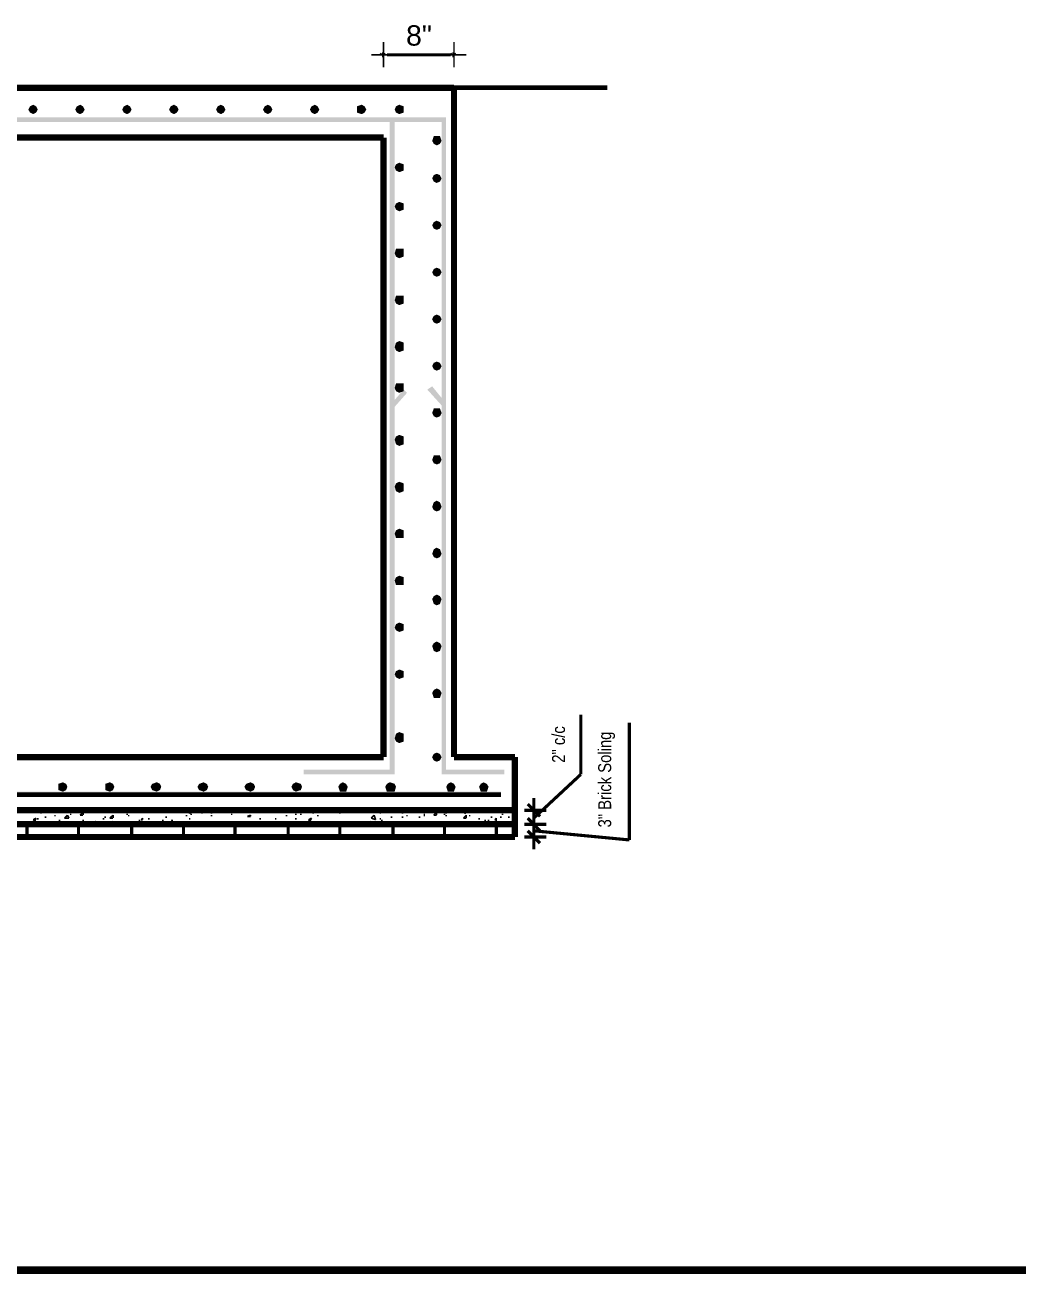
# Model space of a CAD drawing. Header units: millimetres. Extents: x 5 to 350, y 3 to 213.
# Drawn here: x 118.2 to 171.9, y 2.9 to 70.5 of the extents above; entities that cross this region are included whole.
import ezdxf

# ---------------------------------------------------------------- set-up
doc = ezdxf.new("R2010")
doc.units = ezdxf.units.MM
for name, color, linetype in [('H', 251, 'Continuous'), ('P', 255, 'Continuous'), ('T', 255, 'Continuous')]:
    doc.layers.add(name, color=color, linetype=linetype)
doc.styles.get("Standard").update_dxf_attribs({"font": 'arial.ttf'})

msp = doc.modelspace()

# ---------------------------------------------------------------- hatches: boundary and pattern name
at = {"layer": 'H', "linetype": 'Continuous'}
for points in [[(118.357, 65.952), (118.445, 66.128), (118.622, 65.952), (118.357, 65.952)], [(118.445, 65.793), (118.357, 65.952), (118.622, 65.952), (118.445, 65.793)], [(118.622, 65.952), (118.445, 66.128), (118.622, 66.216), (118.622, 65.952)], [(118.622, 65.705), (118.445, 65.793), (118.622, 65.952), (118.622, 65.705)], [(118.622, 65.952), (118.622, 66.216), (118.78, 66.128), (118.622, 65.952)], [(118.622, 65.952), (118.78, 66.128), (118.868, 65.952), (118.622, 65.952)], [(118.622, 65.705), (118.622, 65.952), (118.78, 65.793), (118.622, 65.705)], [(118.78, 65.793), (118.622, 65.952), (118.868, 65.952), (118.78, 65.793)], [(120.897, 65.952), (120.985, 66.128), (121.162, 65.952), (120.897, 65.952)], [(120.985, 65.793), (120.897, 65.952), (121.162, 65.952), (120.985, 65.793)], [(121.162, 65.952), (120.985, 66.128), (121.162, 66.216), (121.162, 65.952)], [(121.162, 65.705), (120.985, 65.793), (121.162, 65.952), (121.162, 65.705)], [(121.162, 65.952), (121.162, 66.216), (121.32, 66.128), (121.162, 65.952)], [(121.162, 65.952), (121.32, 66.128), (121.408, 65.952), (121.162, 65.952)], [(121.162, 65.705), (121.162, 65.952), (121.32, 65.793), (121.162, 65.705)], [(121.32, 65.793), (121.162, 65.952), (121.408, 65.952), (121.32, 65.793)], [(123.437, 65.952), (123.525, 66.128), (123.702, 65.952), (123.437, 65.952)], [(123.525, 65.793), (123.437, 65.952), (123.702, 65.952), (123.525, 65.793)], [(123.702, 65.952), (123.525, 66.128), (123.702, 66.216), (123.702, 65.952)], [(123.702, 65.705), (123.525, 65.793), (123.702, 65.952), (123.702, 65.705)], [(123.702, 65.952), (123.702, 66.216), (123.86, 66.128), (123.702, 65.952)], [(123.702, 65.952), (123.86, 66.128), (123.948, 65.952), (123.702, 65.952)], [(123.702, 65.705), (123.702, 65.952), (123.86, 65.793), (123.702, 65.705)], [(123.86, 65.793), (123.702, 65.952), (123.948, 65.952), (123.86, 65.793)], [(125.977, 65.952), (126.065, 66.128), (126.242, 65.952), (125.977, 65.952)], [(126.065, 65.793), (125.977, 65.952), (126.242, 65.952), (126.065, 65.793)], [(126.242, 65.952), (126.065, 66.128), (126.242, 66.216), (126.242, 65.952)], [(126.242, 65.705), (126.065, 65.793), (126.242, 65.952), (126.242, 65.705)], [(126.242, 65.952), (126.242, 66.216), (126.4, 66.128), (126.242, 65.952)], [(126.242, 65.952), (126.4, 66.128), (126.488, 65.952), (126.242, 65.952)], [(126.242, 65.705), (126.242, 65.952), (126.4, 65.793), (126.242, 65.705)], [(126.4, 65.793), (126.242, 65.952), (126.488, 65.952), (126.4, 65.793)], [(128.517, 65.952), (128.605, 66.128), (128.782, 65.952), (128.517, 65.952)], [(128.605, 65.793), (128.517, 65.952), (128.782, 65.952), (128.605, 65.793)], [(128.782, 65.952), (128.605, 66.128), (128.782, 66.216), (128.782, 65.952)], [(128.782, 65.705), (128.605, 65.793), (128.782, 65.952), (128.782, 65.705)], [(128.782, 65.952), (128.782, 66.216), (128.94, 66.128), (128.782, 65.952)], [(128.782, 65.952), (128.94, 66.128), (129.028, 65.952), (128.782, 65.952)], [(128.782, 65.705), (128.782, 65.952), (128.94, 65.793), (128.782, 65.705)], [(128.94, 65.793), (128.782, 65.952), (129.028, 65.952), (128.94, 65.793)], [(131.057, 65.952), (131.145, 66.128), (131.322, 65.952), (131.057, 65.952)], [(131.145, 65.793), (131.057, 65.952), (131.322, 65.952), (131.145, 65.793)], [(131.322, 65.952), (131.145, 66.128), (131.322, 66.216), (131.322, 65.952)], [(131.322, 65.705), (131.145, 65.793), (131.322, 65.952), (131.322, 65.705)], [(131.322, 65.952), (131.322, 66.216), (131.48, 66.128), (131.322, 65.952)], [(131.322, 65.952), (131.48, 66.128), (131.568, 65.952), (131.322, 65.952)], [(131.322, 65.705), (131.322, 65.952), (131.48, 65.793), (131.322, 65.705)], [(131.48, 65.793), (131.322, 65.952), (131.568, 65.952), (131.48, 65.793)], [(133.597, 65.952), (133.685, 66.128), (133.862, 65.952), (133.597, 65.952)], [(133.685, 65.793), (133.597, 65.952), (133.862, 65.952), (133.685, 65.793)], [(133.862, 65.952), (133.685, 66.128), (133.862, 66.216), (133.862, 65.952)], [(133.862, 65.705), (133.685, 65.793), (133.862, 65.952), (133.862, 65.705)], [(133.862, 65.952), (133.862, 66.216), (134.02, 66.128), (133.862, 65.952)], [(133.862, 65.952), (134.02, 66.128), (134.108, 65.952), (133.862, 65.952)], [(133.862, 65.705), (133.862, 65.952), (134.02, 65.793), (133.862, 65.705)], [(134.02, 65.793), (133.862, 65.952), (134.108, 65.952), (134.02, 65.793)], [(136.402, 65.952), (136.137, 66.128), (136.402, 66.216), (136.402, 65.952)], [(136.137, 65.952), (136.137, 66.128), (136.402, 65.952), (136.137, 65.952)], [(136.137, 65.793), (136.137, 65.952), (136.402, 65.952), (136.137, 65.793)], [(136.402, 65.705), (136.137, 65.793), (136.402, 65.952), (136.402, 65.705)], [(136.402, 65.952), (136.402, 66.216), (136.56, 66.128), (136.402, 65.952)], [(136.402, 65.952), (136.56, 66.128), (136.648, 65.952), (136.402, 65.952)], [(136.402, 65.705), (136.402, 65.952), (136.56, 65.793), (136.402, 65.705)], [(136.56, 65.793), (136.402, 65.952), (136.648, 65.952), (136.56, 65.793)], [(138.183, 65.952), (138.254, 66.128), (138.43, 65.952), (138.183, 65.952)], [(138.254, 65.793), (138.183, 65.952), (138.43, 65.952), (138.254, 65.793)], [(138.43, 65.952), (138.254, 66.128), (138.43, 66.216), (138.43, 65.952)], [(138.43, 65.705), (138.254, 65.793), (138.43, 65.952), (138.43, 65.705)], [(138.43, 65.952), (138.43, 66.216), (138.677, 66.128), (138.43, 65.952)], [(138.43, 65.952), (138.677, 66.128), (138.677, 65.952), (138.43, 65.952)], [(138.43, 65.705), (138.43, 65.952), (138.677, 65.793), (138.43, 65.705)], [(138.677, 65.793), (138.43, 65.952), (138.677, 65.952), (138.677, 65.793)], [(86.96, 65.282), (86.695, 65.528), (140.97, 65.528), (86.96, 65.282)], [(86.96, 65.282), (140.97, 65.528), (140.723, 65.282), (86.96, 65.282)], [(138.183, 29.968), (137.918, 30.233), (137.918, 65.44), (138.183, 29.968)], [(138.183, 29.968), (137.918, 65.44), (138.183, 65.44), (138.183, 29.968)], [(140.97, 30.233), (140.723, 65.282), (140.97, 65.528), (140.97, 30.233)], [(140.723, 29.968), (140.723, 65.282), (140.97, 30.233), (140.723, 29.968)], [(140.212, 64.258), (140.3, 64.523), (140.458, 64.258), (140.212, 64.258)], [(140.3, 64.1), (140.212, 64.258), (140.458, 64.258), (140.3, 64.1)], [(140.458, 64.258), (140.3, 64.523), (140.458, 64.523), (140.458, 64.258)], [(140.458, 64.012), (140.3, 64.1), (140.458, 64.258), (140.458, 64.012)], [(140.458, 64.258), (140.635, 64.523), (140.723, 64.258), (140.458, 64.258)], [(140.458, 64.258), (140.458, 64.523), (140.635, 64.523), (140.458, 64.258)], [(140.458, 64.012), (140.458, 64.258), (140.635, 64.1), (140.458, 64.012)], [(140.635, 64.1), (140.458, 64.258), (140.723, 64.258), (140.635, 64.1)], [(138.183, 62.83), (138.254, 62.988), (138.43, 62.83), (138.183, 62.83)], [(138.43, 62.83), (138.254, 62.988), (138.43, 63.077), (138.43, 62.83)], [(138.43, 62.83), (138.43, 63.077), (138.677, 62.988), (138.43, 62.83)], [(138.43, 62.83), (138.677, 62.988), (138.677, 62.83), (138.43, 62.83)], [(138.254, 62.653), (138.183, 62.83), (138.43, 62.83), (138.254, 62.653)], [(138.43, 62.565), (138.254, 62.653), (138.43, 62.83), (138.43, 62.565)], [(138.43, 62.565), (138.43, 62.83), (138.677, 62.653), (138.43, 62.565)], [(138.677, 62.653), (138.43, 62.83), (138.677, 62.83), (138.677, 62.653)], [(140.212, 62.23), (140.3, 62.406), (140.458, 62.23), (140.212, 62.23)], [(140.3, 62.054), (140.212, 62.23), (140.458, 62.23), (140.3, 62.054)], [(140.458, 62.23), (140.3, 62.406), (140.458, 62.477), (140.458, 62.23)], [(140.458, 61.983), (140.3, 62.054), (140.458, 62.23), (140.458, 61.983)], [(140.458, 62.23), (140.458, 62.477), (140.635, 62.406), (140.458, 62.23)], [(140.458, 62.23), (140.635, 62.406), (140.723, 62.23), (140.458, 62.23)], [(140.458, 61.983), (140.458, 62.23), (140.635, 62.054), (140.458, 61.983)], [(140.635, 62.054), (140.458, 62.23), (140.723, 62.23), (140.635, 62.054)], [(138.183, 60.713), (138.254, 60.872), (138.43, 60.713), (138.183, 60.713)], [(138.43, 60.713), (138.254, 60.872), (138.43, 60.96), (138.43, 60.713)], [(138.43, 60.713), (138.43, 60.96), (138.677, 60.872), (138.43, 60.713)], [(138.43, 60.713), (138.677, 60.872), (138.677, 60.713), (138.43, 60.713)], [(138.254, 60.537), (138.183, 60.713), (138.43, 60.713), (138.254, 60.537)], [(138.43, 60.448), (138.254, 60.537), (138.43, 60.713), (138.43, 60.448)], [(138.43, 60.448), (138.43, 60.713), (138.677, 60.537), (138.43, 60.448)], [(138.677, 60.537), (138.43, 60.713), (138.677, 60.713), (138.677, 60.537)], [(140.212, 59.69), (140.3, 59.866), (140.458, 59.69), (140.212, 59.69)], [(140.3, 59.514), (140.212, 59.69), (140.458, 59.69), (140.3, 59.514)], [(140.458, 59.69), (140.3, 59.866), (140.458, 59.937), (140.458, 59.69)], [(140.458, 59.443), (140.3, 59.514), (140.458, 59.69), (140.458, 59.443)], [(140.458, 59.69), (140.458, 59.937), (140.635, 59.866), (140.458, 59.69)], [(140.458, 59.69), (140.635, 59.866), (140.723, 59.69), (140.458, 59.69)], [(140.458, 59.443), (140.458, 59.69), (140.635, 59.514), (140.458, 59.443)], [(140.635, 59.514), (140.458, 59.69), (140.723, 59.69), (140.635, 59.514)], [(138.183, 58.173), (138.254, 58.42), (138.43, 58.173), (138.183, 58.173)], [(138.254, 57.997), (138.183, 58.173), (138.43, 58.173), (138.254, 57.997)], [(138.43, 58.173), (138.254, 58.42), (138.43, 58.42), (138.43, 58.173)], [(138.43, 57.908), (138.254, 57.997), (138.43, 58.173), (138.43, 57.908)], [(138.43, 58.173), (138.677, 58.42), (138.677, 58.173), (138.43, 58.173)], [(138.43, 58.173), (138.43, 58.42), (138.677, 58.42), (138.43, 58.173)], [(138.43, 57.908), (138.43, 58.173), (138.677, 57.997), (138.43, 57.908)], [(138.677, 57.997), (138.43, 58.173), (138.677, 58.173), (138.677, 57.997)], [(140.212, 57.15), (140.3, 57.326), (140.458, 57.15), (140.212, 57.15)], [(140.3, 56.974), (140.212, 57.15), (140.458, 57.15), (140.3, 56.974)], [(140.458, 57.15), (140.3, 57.326), (140.458, 57.397), (140.458, 57.15)], [(140.458, 56.903), (140.3, 56.974), (140.458, 57.15), (140.458, 56.903)], [(140.458, 57.15), (140.458, 57.397), (140.635, 57.326), (140.458, 57.15)], [(140.458, 57.15), (140.635, 57.326), (140.723, 57.15), (140.458, 57.15)], [(140.458, 56.903), (140.458, 57.15), (140.635, 56.974), (140.458, 56.903)], [(140.635, 56.974), (140.458, 57.15), (140.723, 57.15), (140.635, 56.974)], [(138.183, 55.633), (138.254, 55.88), (138.43, 55.633), (138.183, 55.633)], [(138.254, 55.457), (138.183, 55.633), (138.43, 55.633), (138.254, 55.457)], [(138.43, 55.633), (138.254, 55.88), (138.43, 55.88), (138.43, 55.633)], [(138.43, 55.368), (138.254, 55.457), (138.43, 55.633), (138.43, 55.368)], [(138.43, 55.633), (138.677, 55.88), (138.677, 55.633), (138.43, 55.633)], [(138.43, 55.633), (138.43, 55.88), (138.677, 55.88), (138.43, 55.633)], [(138.43, 55.368), (138.43, 55.633), (138.677, 55.457), (138.43, 55.368)], [(138.677, 55.457), (138.43, 55.633), (138.677, 55.633), (138.677, 55.457)], [(140.212, 54.61), (140.3, 54.786), (140.458, 54.61), (140.212, 54.61)], [(140.458, 54.61), (140.3, 54.786), (140.458, 54.857), (140.458, 54.61)], [(140.458, 54.61), (140.458, 54.857), (140.635, 54.786), (140.458, 54.61)], [(140.458, 54.61), (140.635, 54.786), (140.723, 54.61), (140.458, 54.61)], [(140.3, 54.434), (140.212, 54.61), (140.458, 54.61), (140.3, 54.434)], [(140.458, 54.363), (140.3, 54.434), (140.458, 54.61), (140.458, 54.363)], [(140.458, 54.363), (140.458, 54.61), (140.635, 54.434), (140.458, 54.363)], [(140.635, 54.434), (140.458, 54.61), (140.723, 54.61), (140.635, 54.434)], [(138.43, 53.093), (138.254, 53.34), (138.43, 53.428), (138.43, 53.093)], [(138.43, 53.093), (138.43, 53.428), (138.677, 53.34), (138.43, 53.093)], [(138.183, 53.093), (138.254, 53.34), (138.43, 53.093), (138.183, 53.093)], [(138.254, 52.917), (138.183, 53.093), (138.43, 53.093), (138.254, 52.917)], [(138.43, 52.828), (138.254, 52.917), (138.43, 53.093), (138.43, 52.828)], [(138.43, 53.093), (138.677, 53.34), (138.677, 53.093), (138.43, 53.093)], [(138.43, 52.828), (138.43, 53.093), (138.677, 52.917), (138.43, 52.828)], [(138.677, 52.917), (138.43, 53.093), (138.677, 53.093), (138.677, 52.917)], [(140.212, 52.07), (140.3, 52.246), (140.458, 52.07), (140.212, 52.07)], [(140.3, 51.894), (140.212, 52.07), (140.458, 52.07), (140.3, 51.894)], [(140.458, 52.07), (140.3, 52.246), (140.458, 52.317), (140.458, 52.07)], [(140.458, 51.823), (140.3, 51.894), (140.458, 52.07), (140.458, 51.823)], [(140.458, 52.07), (140.458, 52.317), (140.635, 52.246), (140.458, 52.07)], [(140.458, 52.07), (140.635, 52.246), (140.723, 52.07), (140.458, 52.07)], [(140.458, 51.823), (140.458, 52.07), (140.635, 51.894), (140.458, 51.823)], [(140.635, 51.894), (140.458, 52.07), (140.723, 52.07), (140.635, 51.894)], [(138.183, 49.865), (138.007, 50.042), (138.677, 50.8), (138.183, 49.865)], [(138.183, 50.888), (138.254, 51.135), (138.43, 50.888), (138.183, 50.888)], [(138.254, 50.712), (138.183, 50.888), (138.43, 50.888), (138.254, 50.712)], [(138.183, 49.865), (138.677, 50.8), (138.853, 50.624), (138.183, 49.865)], [(138.43, 50.888), (138.254, 51.135), (138.43, 51.135), (138.43, 50.888)], [(138.43, 50.624), (138.254, 50.712), (138.43, 50.888), (138.43, 50.624)], [(138.43, 50.888), (138.677, 51.135), (138.677, 50.888), (138.43, 50.888)], [(138.43, 50.888), (138.43, 51.135), (138.677, 51.135), (138.43, 50.888)], [(138.43, 50.624), (138.43, 50.888), (138.677, 50.712), (138.43, 50.624)], [(138.677, 50.712), (138.43, 50.888), (138.677, 50.888), (138.677, 50.712)], [(140.97, 50.042), (139.947, 50.8), (140.212, 50.976), (140.97, 50.042)], [(140.794, 49.865), (139.947, 50.8), (140.97, 50.042), (140.794, 49.865)], [(140.212, 49.53), (140.3, 49.777), (140.458, 49.53), (140.212, 49.53)], [(140.3, 49.354), (140.212, 49.53), (140.458, 49.53), (140.3, 49.354)], [(140.458, 49.53), (140.3, 49.777), (140.458, 49.777), (140.458, 49.53)], [(140.458, 49.283), (140.3, 49.354), (140.458, 49.53), (140.458, 49.283)], [(140.458, 49.53), (140.635, 49.777), (140.723, 49.53), (140.458, 49.53)], [(140.458, 49.53), (140.458, 49.777), (140.635, 49.777), (140.458, 49.53)], [(140.458, 49.283), (140.458, 49.53), (140.635, 49.354), (140.458, 49.283)], [(140.635, 49.354), (140.458, 49.53), (140.723, 49.53), (140.635, 49.354)], [(138.183, 48.084), (138.254, 48.26), (138.43, 48.084), (138.183, 48.084)], [(138.254, 47.837), (138.183, 48.084), (138.43, 48.084), (138.254, 47.837)], [(138.43, 48.084), (138.254, 48.26), (138.43, 48.348), (138.43, 48.084)], [(138.43, 47.748), (138.254, 47.837), (138.43, 48.084), (138.43, 47.748)], [(138.43, 48.084), (138.43, 48.348), (138.677, 48.26), (138.43, 48.084)], [(138.43, 48.084), (138.677, 48.26), (138.677, 48.084), (138.43, 48.084)], [(138.43, 47.748), (138.43, 48.084), (138.677, 47.837), (138.43, 47.748)], [(138.677, 47.837), (138.43, 48.084), (138.677, 48.084), (138.677, 47.837)], [(140.212, 46.99), (140.3, 47.237), (140.458, 46.99), (140.212, 46.99)], [(140.3, 46.814), (140.212, 46.99), (140.458, 46.99), (140.3, 46.814)], [(140.458, 46.99), (140.3, 47.237), (140.458, 47.237), (140.458, 46.99)], [(140.458, 46.743), (140.3, 46.814), (140.458, 46.99), (140.458, 46.743)], [(140.458, 46.99), (140.635, 47.237), (140.723, 46.99), (140.458, 46.99)], [(140.458, 46.99), (140.458, 47.237), (140.635, 47.237), (140.458, 46.99)], [(140.458, 46.743), (140.458, 46.99), (140.635, 46.814), (140.458, 46.743)], [(140.635, 46.814), (140.458, 46.99), (140.723, 46.99), (140.635, 46.814)], [(138.183, 45.544), (138.254, 45.72), (138.43, 45.544), (138.183, 45.544)], [(138.254, 45.297), (138.183, 45.544), (138.43, 45.544), (138.254, 45.297)], [(138.43, 45.544), (138.254, 45.72), (138.43, 45.808), (138.43, 45.544)], [(138.43, 45.208), (138.254, 45.297), (138.43, 45.544), (138.43, 45.208)], [(138.43, 45.544), (138.43, 45.808), (138.677, 45.72), (138.43, 45.544)], [(138.43, 45.544), (138.677, 45.72), (138.677, 45.544), (138.43, 45.544)], [(138.43, 45.208), (138.43, 45.544), (138.677, 45.297), (138.43, 45.208)], [(138.677, 45.297), (138.43, 45.544), (138.677, 45.544), (138.677, 45.297)], [(140.212, 44.45), (140.3, 44.697), (140.458, 44.45), (140.212, 44.45)], [(140.458, 44.45), (140.3, 44.697), (140.458, 44.785), (140.458, 44.45)], [(140.458, 44.45), (140.458, 44.785), (140.635, 44.697), (140.458, 44.45)], [(140.458, 44.45), (140.635, 44.697), (140.723, 44.45), (140.458, 44.45)], [(140.3, 44.274), (140.212, 44.45), (140.458, 44.45), (140.3, 44.274)], [(140.458, 44.203), (140.3, 44.274), (140.458, 44.45), (140.458, 44.203)], [(140.458, 44.203), (140.458, 44.45), (140.635, 44.274), (140.458, 44.203)], [(140.635, 44.274), (140.458, 44.45), (140.723, 44.45), (140.635, 44.274)], [(138.43, 43.004), (138.254, 43.18), (138.43, 43.268), (138.43, 43.004)], [(138.43, 43.004), (138.43, 43.268), (138.677, 43.18), (138.43, 43.004)], [(138.183, 43.004), (138.254, 43.18), (138.43, 43.004), (138.183, 43.004)], [(138.254, 42.757), (138.183, 43.004), (138.43, 43.004), (138.254, 42.757)], [(138.254, 42.757), (138.43, 43.004), (138.43, 42.757), (138.254, 42.757)], [(138.43, 43.004), (138.677, 43.18), (138.677, 43.004), (138.43, 43.004)], [(138.43, 42.757), (138.43, 43.004), (138.677, 42.757), (138.43, 42.757)], [(138.677, 42.757), (138.43, 43.004), (138.677, 43.004), (138.677, 42.757)], [(140.212, 41.91), (140.3, 42.157), (140.458, 41.91), (140.212, 41.91)], [(140.458, 41.91), (140.3, 42.157), (140.458, 42.245), (140.458, 41.91)], [(140.458, 41.91), (140.458, 42.245), (140.635, 42.157), (140.458, 41.91)], [(140.458, 41.91), (140.635, 42.157), (140.723, 41.91), (140.458, 41.91)], [(140.3, 41.734), (140.212, 41.91), (140.458, 41.91), (140.3, 41.734)], [(140.458, 41.663), (140.3, 41.734), (140.458, 41.91), (140.458, 41.663)], [(140.458, 41.663), (140.458, 41.91), (140.635, 41.734), (140.458, 41.663)], [(140.635, 41.734), (140.458, 41.91), (140.723, 41.91), (140.635, 41.734)], [(138.183, 40.464), (138.254, 40.64), (138.43, 40.464), (138.183, 40.464)], [(138.43, 40.464), (138.254, 40.64), (138.43, 40.728), (138.43, 40.464)], [(138.43, 40.464), (138.43, 40.728), (138.677, 40.64), (138.43, 40.464)], [(138.43, 40.464), (138.677, 40.64), (138.677, 40.464), (138.43, 40.464)], [(138.254, 40.217), (138.183, 40.464), (138.43, 40.464), (138.254, 40.217)], [(138.254, 40.217), (138.43, 40.464), (138.43, 40.217), (138.254, 40.217)], [(138.43, 40.217), (138.43, 40.464), (138.677, 40.217), (138.43, 40.217)], [(138.677, 40.217), (138.43, 40.464), (138.677, 40.464), (138.677, 40.217)], [(140.212, 39.458), (140.3, 39.617), (140.458, 39.458), (140.212, 39.458)], [(140.3, 39.194), (140.212, 39.458), (140.458, 39.458), (140.3, 39.194)], [(140.458, 39.458), (140.3, 39.617), (140.458, 39.705), (140.458, 39.458)], [(140.458, 39.123), (140.3, 39.194), (140.458, 39.458), (140.458, 39.123)], [(140.458, 39.458), (140.458, 39.705), (140.635, 39.617), (140.458, 39.458)], [(140.458, 39.458), (140.635, 39.617), (140.723, 39.458), (140.458, 39.458)], [(140.458, 39.123), (140.458, 39.458), (140.635, 39.194), (140.458, 39.123)], [(140.635, 39.194), (140.458, 39.458), (140.723, 39.458), (140.635, 39.194)], [(138.183, 37.924), (138.254, 38.1), (138.43, 37.924), (138.183, 37.924)], [(138.254, 37.765), (138.183, 37.924), (138.43, 37.924), (138.254, 37.765)], [(138.43, 37.924), (138.254, 38.1), (138.43, 38.188), (138.43, 37.924)], [(138.43, 37.677), (138.254, 37.765), (138.43, 37.924), (138.43, 37.677)], [(138.43, 37.924), (138.43, 38.188), (138.677, 38.1), (138.43, 37.924)], [(138.43, 37.924), (138.677, 38.1), (138.677, 37.924), (138.43, 37.924)], [(138.43, 37.677), (138.43, 37.924), (138.677, 37.765), (138.43, 37.677)], [(138.677, 37.765), (138.43, 37.924), (138.677, 37.924), (138.677, 37.765)], [(140.212, 36.918), (140.3, 37.077), (140.458, 36.918), (140.212, 36.918)], [(140.3, 36.654), (140.212, 36.918), (140.458, 36.918), (140.3, 36.654)], [(140.458, 36.918), (140.3, 37.077), (140.458, 37.165), (140.458, 36.918)], [(140.458, 36.583), (140.3, 36.654), (140.458, 36.918), (140.458, 36.583)], [(140.458, 36.918), (140.458, 37.165), (140.635, 37.077), (140.458, 36.918)], [(140.458, 36.918), (140.635, 37.077), (140.723, 36.918), (140.458, 36.918)], [(140.458, 36.583), (140.458, 36.918), (140.635, 36.654), (140.458, 36.583)], [(140.635, 36.654), (140.458, 36.918), (140.723, 36.918), (140.635, 36.654)], [(138.183, 35.384), (138.254, 35.56), (138.43, 35.384), (138.183, 35.384)], [(138.254, 35.225), (138.183, 35.384), (138.43, 35.384), (138.254, 35.225)], [(138.43, 35.384), (138.254, 35.56), (138.43, 35.648), (138.43, 35.384)], [(138.43, 35.137), (138.254, 35.225), (138.43, 35.384), (138.43, 35.137)], [(138.43, 35.384), (138.43, 35.648), (138.677, 35.56), (138.43, 35.384)], [(138.43, 35.384), (138.677, 35.56), (138.677, 35.384), (138.43, 35.384)], [(138.43, 35.137), (138.43, 35.384), (138.677, 35.225), (138.43, 35.137)], [(138.677, 35.225), (138.43, 35.384), (138.677, 35.384), (138.677, 35.225)], [(140.212, 34.378), (140.3, 34.537), (140.458, 34.378), (140.212, 34.378)], [(140.458, 34.378), (140.3, 34.537), (140.458, 34.625), (140.458, 34.378)], [(140.458, 34.378), (140.458, 34.625), (140.635, 34.537), (140.458, 34.378)], [(140.458, 34.378), (140.635, 34.537), (140.723, 34.378), (140.458, 34.378)], [(140.3, 34.114), (140.212, 34.378), (140.458, 34.378), (140.3, 34.114)], [(140.3, 34.114), (140.458, 34.378), (140.458, 34.114), (140.3, 34.114)], [(140.458, 34.114), (140.458, 34.378), (140.635, 34.114), (140.458, 34.114)], [(140.635, 34.114), (140.458, 34.378), (140.723, 34.378), (140.635, 34.114)], [(138.183, 31.926), (138.254, 32.173), (138.43, 31.926), (138.183, 31.926)], [(138.254, 31.75), (138.183, 31.926), (138.43, 31.926), (138.254, 31.75)], [(138.43, 31.926), (138.254, 32.173), (138.43, 32.262), (138.43, 31.926)], [(138.43, 31.662), (138.254, 31.75), (138.43, 31.926), (138.43, 31.662)], [(138.43, 31.926), (138.43, 32.262), (138.677, 32.173), (138.43, 31.926)], [(138.43, 31.926), (138.677, 32.173), (138.677, 31.926), (138.43, 31.926)], [(138.43, 31.662), (138.43, 31.926), (138.677, 31.75), (138.43, 31.662)], [(138.677, 31.75), (138.43, 31.926), (138.677, 31.926), (138.677, 31.75)], [(140.458, 30.903), (140.3, 31.08), (140.458, 31.15), (140.458, 30.903)], [(140.458, 30.903), (140.458, 31.15), (140.635, 31.08), (140.458, 30.903)], [(140.212, 30.903), (140.3, 31.08), (140.458, 30.903), (140.212, 30.903)], [(140.3, 30.727), (140.212, 30.903), (140.458, 30.903), (140.3, 30.727)], [(140.458, 30.656), (140.3, 30.727), (140.458, 30.903), (140.458, 30.656)], [(140.458, 30.903), (140.635, 31.08), (140.723, 30.903), (140.458, 30.903)], [(140.458, 30.656), (140.458, 30.903), (140.635, 30.727), (140.458, 30.656)], [(140.635, 30.727), (140.458, 30.903), (140.723, 30.903), (140.635, 30.727)], [(133.262, 29.968), (133.262, 30.233), (137.918, 30.233), (133.262, 29.968)], [(133.262, 29.968), (137.918, 30.233), (138.183, 29.968), (133.262, 29.968)], [(140.723, 29.968), (140.97, 30.233), (144.11, 30.233), (140.723, 29.968)], [(140.723, 29.968), (144.11, 30.233), (144.11, 29.968), (140.723, 29.968)], [(120.227, 29.298), (119.98, 29.457), (120.227, 29.545), (120.227, 29.298)], [(119.98, 29.298), (119.98, 29.457), (120.227, 29.298), (119.98, 29.298)], [(119.98, 29.122), (119.98, 29.298), (120.227, 29.298), (119.98, 29.122)], [(120.227, 29.034), (119.98, 29.122), (120.227, 29.298), (120.227, 29.034)], [(120.227, 29.298), (120.227, 29.545), (120.403, 29.457), (120.227, 29.298)], [(120.227, 29.298), (120.403, 29.457), (120.474, 29.298), (120.227, 29.298)], [(120.227, 29.034), (120.227, 29.298), (120.403, 29.122), (120.227, 29.034)], [(120.403, 29.122), (120.227, 29.298), (120.474, 29.298), (120.403, 29.122)], [(122.767, 29.298), (122.52, 29.457), (122.767, 29.545), (122.767, 29.298)], [(122.52, 29.298), (122.52, 29.457), (122.767, 29.298), (122.52, 29.298)], [(122.52, 29.122), (122.52, 29.298), (122.767, 29.298), (122.52, 29.122)], [(122.767, 29.034), (122.52, 29.122), (122.767, 29.298), (122.767, 29.034)], [(122.767, 29.298), (122.767, 29.545), (122.943, 29.457), (122.767, 29.298)], [(122.767, 29.298), (122.943, 29.457), (123.014, 29.298), (122.767, 29.298)], [(122.767, 29.034), (122.767, 29.298), (122.943, 29.122), (122.767, 29.034)], [(122.943, 29.122), (122.767, 29.298), (123.014, 29.298), (122.943, 29.122)], [(124.972, 29.298), (125.06, 29.457), (125.307, 29.298), (124.972, 29.298)], [(125.06, 29.122), (124.972, 29.298), (125.307, 29.298), (125.06, 29.122)], [(125.307, 29.298), (125.06, 29.457), (125.307, 29.545), (125.307, 29.298)], [(125.307, 29.034), (125.06, 29.122), (125.307, 29.298), (125.307, 29.034)], [(125.307, 29.298), (125.307, 29.545), (125.483, 29.457), (125.307, 29.298)], [(125.307, 29.298), (125.483, 29.457), (125.554, 29.298), (125.307, 29.298)], [(125.307, 29.034), (125.307, 29.298), (125.483, 29.122), (125.307, 29.034)], [(125.483, 29.122), (125.307, 29.298), (125.554, 29.298), (125.483, 29.122)], [(127.512, 29.298), (127.6, 29.457), (127.847, 29.298), (127.512, 29.298)], [(127.6, 29.122), (127.512, 29.298), (127.847, 29.298), (127.6, 29.122)], [(127.847, 29.298), (127.6, 29.457), (127.847, 29.545), (127.847, 29.298)], [(127.847, 29.034), (127.6, 29.122), (127.847, 29.298), (127.847, 29.034)], [(127.847, 29.298), (127.847, 29.545), (128.023, 29.457), (127.847, 29.298)], [(127.847, 29.298), (128.023, 29.457), (128.094, 29.298), (127.847, 29.298)], [(127.847, 29.034), (127.847, 29.298), (128.023, 29.122), (127.847, 29.034)], [(128.023, 29.122), (127.847, 29.298), (128.094, 29.298), (128.023, 29.122)], [(130.052, 29.298), (130.14, 29.457), (130.387, 29.298), (130.052, 29.298)], [(130.14, 29.122), (130.052, 29.298), (130.387, 29.298), (130.14, 29.122)], [(130.387, 29.298), (130.14, 29.457), (130.387, 29.545), (130.387, 29.298)], [(130.387, 29.034), (130.14, 29.122), (130.387, 29.298), (130.387, 29.034)], [(130.387, 29.298), (130.387, 29.545), (130.563, 29.457), (130.387, 29.298)], [(130.387, 29.298), (130.563, 29.457), (130.634, 29.298), (130.387, 29.298)], [(130.387, 29.034), (130.387, 29.298), (130.563, 29.122), (130.387, 29.034)], [(130.563, 29.122), (130.387, 29.298), (130.634, 29.298), (130.563, 29.122)], [(132.592, 29.298), (132.68, 29.457), (132.838, 29.298), (132.592, 29.298)], [(132.68, 29.122), (132.592, 29.298), (132.838, 29.298), (132.68, 29.122)], [(132.838, 29.298), (132.68, 29.457), (132.838, 29.545), (132.838, 29.298)], [(132.838, 29.034), (132.68, 29.122), (132.838, 29.298), (132.838, 29.034)], [(132.838, 29.298), (132.838, 29.545), (133.103, 29.457), (132.838, 29.298)], [(132.838, 29.298), (133.103, 29.457), (133.174, 29.298), (132.838, 29.298)], [(132.838, 29.034), (132.838, 29.298), (133.103, 29.122), (132.838, 29.034)], [(133.103, 29.122), (132.838, 29.298), (133.174, 29.298), (133.103, 29.122)], [(135.132, 29.298), (135.22, 29.457), (135.378, 29.298), (135.132, 29.298)], [(135.22, 29.034), (135.132, 29.298), (135.378, 29.298), (135.22, 29.034)], [(135.378, 29.298), (135.22, 29.457), (135.378, 29.545), (135.378, 29.298)], [(135.22, 29.034), (135.378, 29.298), (135.378, 29.034), (135.22, 29.034)], [(135.378, 29.298), (135.378, 29.545), (135.555, 29.457), (135.378, 29.298)], [(135.378, 29.298), (135.555, 29.457), (135.643, 29.298), (135.378, 29.298)], [(135.378, 29.034), (135.378, 29.298), (135.555, 29.034), (135.378, 29.034)], [(135.555, 29.034), (135.378, 29.298), (135.643, 29.298), (135.555, 29.034)], [(137.672, 29.298), (137.76, 29.457), (137.918, 29.298), (137.672, 29.298)], [(137.672, 29.298), (137.76, 29.457), (137.918, 29.298), (137.672, 29.298)], [(137.76, 29.034), (137.672, 29.298), (137.918, 29.298), (137.76, 29.034)], [(137.76, 29.034), (137.672, 29.298), (137.918, 29.298), (137.76, 29.034)], [(137.918, 29.298), (137.76, 29.457), (137.918, 29.545), (137.918, 29.298)], [(137.918, 29.298), (137.76, 29.457), (137.918, 29.545), (137.918, 29.298)], [(137.76, 29.034), (137.918, 29.298), (137.918, 29.034), (137.76, 29.034)], [(137.76, 29.034), (137.918, 29.298), (137.918, 29.034), (137.76, 29.034)], [(137.918, 29.298), (137.918, 29.545), (138.095, 29.457), (137.918, 29.298)], [(137.918, 29.298), (137.918, 29.545), (138.183, 29.457), (137.918, 29.298)], [(137.918, 29.298), (138.095, 29.457), (138.183, 29.298), (137.918, 29.298)], [(137.918, 29.298), (138.183, 29.457), (138.254, 29.298), (137.918, 29.298)], [(137.918, 29.034), (137.918, 29.298), (138.095, 29.034), (137.918, 29.034)], [(138.095, 29.034), (137.918, 29.298), (138.183, 29.298), (138.095, 29.034)], [(137.918, 29.034), (137.918, 29.298), (138.183, 29.034), (137.918, 29.034)], [(138.183, 29.034), (137.918, 29.298), (138.254, 29.298), (138.183, 29.034)], [(140.97, 29.298), (141.058, 29.457), (141.217, 29.298), (140.97, 29.298)], [(141.058, 29.034), (140.97, 29.298), (141.217, 29.298), (141.058, 29.034)], [(141.217, 29.298), (141.058, 29.457), (141.217, 29.545), (141.217, 29.298)], [(141.058, 29.034), (141.217, 29.298), (141.217, 29.034), (141.058, 29.034)], [(141.217, 29.298), (141.217, 29.545), (141.393, 29.457), (141.217, 29.298)], [(141.217, 29.298), (141.393, 29.457), (141.482, 29.298), (141.217, 29.298)], [(141.217, 29.034), (141.217, 29.298), (141.393, 29.034), (141.217, 29.034)], [(141.393, 29.034), (141.217, 29.298), (141.482, 29.298), (141.393, 29.034)], [(142.752, 29.298), (142.84, 29.457), (142.998, 29.298), (142.752, 29.298)], [(142.84, 29.034), (142.752, 29.298), (142.998, 29.298), (142.84, 29.034)], [(142.998, 29.298), (142.84, 29.457), (142.998, 29.545), (142.998, 29.298)], [(142.84, 29.034), (142.998, 29.298), (142.998, 29.034), (142.84, 29.034)], [(142.998, 29.298), (142.998, 29.545), (143.175, 29.457), (142.998, 29.298)], [(142.998, 29.298), (143.175, 29.457), (143.263, 29.298), (142.998, 29.298)], [(142.998, 29.034), (142.998, 29.298), (143.175, 29.034), (142.998, 29.034)], [(143.175, 29.034), (142.998, 29.298), (143.263, 29.298), (143.175, 29.034)], [(83.573, 28.787), (143.933, 29.034), (143.933, 28.787), (83.573, 28.787)], [(83.573, 28.787), (83.573, 29.034), (143.933, 29.034), (83.573, 28.787)]]:
    msp.add_hatch(color=256, dxfattribs=at).paths.add_polyline_path(points)

# ---------------------------------------------------------------- linework, layer by layer
at = {"layer": 'P'}
for points, const_width in [([(137.583, 68.245), (137.583, 69.603)], 0.085), ([(141.393, 69.603), (141.393, 68.245)], 0.085), ([(138.254, 68.915), (136.913, 68.915)], 0.085), ([(137.495, 68.915), (137.407, 69.003)], 0.085), ([(137.407, 68.915), (137.495, 68.915)], 0.085), ([(137.583, 69.003), (137.495, 69.003)], 0.085), ([(137.583, 68.915), (137.672, 69.003)], 0.085), ([(137.672, 68.915), (137.583, 68.915)], 0.085), ([(137.76, 68.915), (141.217, 68.915)], 0.169), ([(140.723, 68.915), (142.064, 68.915)], 0.085), ([(141.217, 69.003), (141.305, 68.915)], 0.085), ([(141.305, 68.915), (141.217, 68.915)], 0.085), ([(141.393, 69.003), (141.305, 69.003)], 0.085), ([(141.482, 69.003), (141.393, 68.915)], 0.085), ([(141.393, 68.915), (141.482, 68.915)], 0.085), ([(137.495, 68.827), (137.583, 68.827)], 0.085), ([(141.305, 68.827), (141.393, 68.827)], 0.085), ([(141.393, 67.134), (86.36, 67.134)], 0.339), ([(141.393, 61.895), (141.393, 67.134)], 0.339), ([(149.684, 67.134), (141.393, 67.134)], 0.254), ([(137.583, 64.435), (90.17, 64.435)], 0.339), ([(137.583, 30.903), (137.583, 64.435)], 0.339), ([(141.393, 30.903), (141.393, 61.895)], 0.339), ([(141.393, 61.895), (141.393, 30.903)], 0.339), ([(148.255, 29.968), (148.255, 33.196)], 0.169), ([(150.883, 26.423), (150.883, 32.773)], 0.169), ([(137.583, 30.903), (90.17, 30.903)], 0.339), ([(144.692, 30.903), (141.393, 30.903)], 0.339), ([(144.692, 30.903), (141.393, 30.903)], 0.254), ([(144.692, 26.582), (144.692, 30.903)], 0.339), ([(145.715, 27.605), (148.255, 29.968)], 0.169), ([(83.573, 28.875), (143.933, 28.875)], 0.254), ([(145.38, 28.363), (146.05, 27.693)], 0.169), ([(145.715, 28.028), (145.715, 28.698)], 0.169), ([(144.692, 28.028), (82.973, 28.028)], 0.339), ([(119.045, 27.852), (119.045, 27.94)], 0.085), ([(119.292, 27.605), (119.292, 27.693)], 0.085), ([(119.556, 27.94), (119.627, 28.028)], 0.085), ([(119.556, 27.94), (119.715, 27.94)], 0.085), ([(119.715, 27.94), (119.715, 28.028)], 0.085), ([(119.803, 27.693), (119.803, 27.764)], 0.085), ([(120.315, 27.605), (120.474, 27.764)], 0.085), ([(120.562, 27.605), (120.474, 27.764)], 0.085), ([(120.65, 27.764), (120.65, 27.852)], 0.085), ([(121.162, 27.764), (121.32, 27.94)], 0.085), ([(121.162, 27.764), (121.32, 27.764)], 0.085), ([(121.32, 27.764), (121.32, 27.94)], 0.085), ([(122.096, 27.94), (122.096, 28.028)], 0.085), ([(122.52, 27.605), (122.52, 27.693)], 0.085), ([(122.767, 27.605), (122.943, 27.764)], 0.085), ([(122.943, 27.605), (122.943, 27.764)], 0.085), ([(123.702, 27.764), (123.702, 27.852)], 0.085), ([(123.79, 27.693), (123.79, 27.764)], 0.085), ([(124.795, 27.94), (124.795, 28.028)], 0.085), ([(125.06, 27.94), (125.06, 28.028)], 0.085), ([(125.818, 27.605), (125.818, 27.693)], 0.085), ([(126.912, 27.693), (126.912, 27.764)], 0.085), ([(127, 27.94), (127.176, 27.94)], 0.085), ([(127, 27.94), (127.088, 27.852)], 0.085), ([(127.088, 28.028), (127.088, 28.116)], 0.254), ([(127.088, 27.852), (127.176, 27.94)], 0.085), ([(127.176, 27.764), (127.176, 27.852)], 0.085), ([(127.758, 27.852), (127.758, 27.94)], 0.085), ([(128.27, 27.852), (128.27, 27.94)], 0.085), ([(128.27, 27.693), (128.27, 27.764)], 0.085), ([(128.605, 28.028), (128.605, 28.116)], 0.085), ([(129.364, 27.764), (129.364, 27.852)], 0.085), ([(130.21, 27.693), (130.387, 27.764)], 0.085), ([(130.21, 27.693), (130.387, 27.693)], 0.085), ([(130.387, 27.693), (130.387, 27.764)], 0.085), ([(130.563, 27.94), (130.563, 28.028)], 0.085), ([(132.327, 27.693), (132.327, 27.764)], 0.085), ([(132.838, 27.764), (132.838, 27.852)], 0.085), ([(133.103, 27.764), (133.103, 27.852)], 0.085), ([(133.773, 27.852), (133.773, 27.94)], 0.085), ([(134.02, 27.693), (134.02, 27.764)], 0.085), ([(134.532, 27.94), (134.532, 28.028)], 0.085), ([(134.532, 27.94), (134.708, 27.94)], 0.085), ([(134.708, 27.94), (134.708, 28.028)], 0.085), ([(134.955, 27.94), (134.955, 28.028)], 0.085), ([(135.22, 27.852), (135.22, 27.94)], 0.085), ([(136.137, 27.94), (136.137, 28.028)], 0.085), ([(136.313, 28.028), (136.313, 28.116)], 0.085), ([(136.913, 27.605), (137.072, 27.764)], 0.085), ([(137.16, 27.517), (137.072, 27.764)], 0.085), ([(137.407, 27.852), (137.407, 27.94)], 0.085), ([(138.007, 27.605), (138.007, 27.693)], 0.085), ([(138.606, 27.852), (138.606, 27.94)], 0.085), ([(138.606, 27.605), (138.606, 27.693)], 0.085), ([(138.677, 27.94), (138.765, 28.028)], 0.085), ([(138.677, 27.94), (138.853, 27.94)], 0.085), ([(138.853, 27.94), (138.853, 28.028)], 0.085), ([(138.853, 27.693), (138.853, 27.764)], 0.085), ([(139.524, 27.605), (139.524, 27.693)], 0.085), ([(139.788, 27.764), (139.788, 27.852)], 0.085), ([(139.788, 27.693), (139.788, 27.764)], 0.085), ([(140.3, 27.94), (140.3, 28.028)], 0.085), ([(140.3, 27.764), (140.458, 27.94)], 0.085), ([(140.3, 27.764), (140.458, 27.764)], 0.085), ([(140.458, 27.764), (140.458, 27.94)], 0.085), ([(140.794, 27.94), (140.794, 28.028)], 0.085), ([(140.882, 27.764), (140.882, 27.852)], 0.085), ([(140.97, 27.852), (140.97, 27.94)], 0.085), ([(140.97, 27.693), (140.97, 27.764)], 0.085), ([(142.064, 27.94), (141.905, 27.94)], 0.085), ([(141.905, 27.94), (141.993, 27.852)], 0.085), ([(141.905, 27.605), (142.064, 27.764)], 0.085), ([(141.993, 27.852), (142.064, 27.94)], 0.085), ([(142.064, 27.605), (142.064, 27.764)], 0.085), ([(142.24, 27.693), (142.24, 27.764)], 0.085), ([(143.422, 27.605), (143.422, 27.693)], 0.085), ([(143.933, 27.605), (143.933, 27.693)], 0.085), ([(144.022, 27.764), (144.022, 27.852)], 0.085), ([(144.357, 27.605), (144.357, 27.693)], 0.085), ([(144.604, 27.605), (144.604, 27.693)], 0.085), ([(144.692, 28.028), (144.692, 26.582)], 0.254), ([(145.203, 28.028), (146.385, 28.028)], 0.169), ([(145.715, 27.27), (145.715, 28.028)], 0.169), ([(145.715, 27.27), (145.715, 27.94)], 0.169), ([(144.692, 27.27), (82.973, 27.27)], 0.339), ([(118.286, 26.582), (118.286, 27.27)], 0.169), ([(118.622, 27.517), (118.78, 27.605)], 0.085), ([(118.622, 27.517), (118.71, 27.428)], 0.085), ([(118.71, 27.428), (118.78, 27.605)], 0.085), ([(118.868, 27.517), (118.868, 27.605)], 0.085), ([(120.05, 27.428), (120.05, 27.517)], 0.085), ([(120.138, 27.34), (120.138, 27.428)], 0.085), ([(120.315, 27.605), (120.562, 27.605)], 0.085), ([(121.073, 26.582), (121.073, 27.27)], 0.169), ([(121.25, 27.34), (121.25, 27.428)], 0.085), ([(121.32, 27.428), (121.32, 27.517)], 0.085), ([(121.832, 27.34), (122.008, 27.428)], 0.085), ([(121.832, 27.34), (122.008, 27.27)], 0.085), ([(122.008, 27.27), (122.008, 27.428)], 0.085), ([(122.432, 27.517), (122.432, 27.605)], 0.085), ([(122.52, 27.34), (122.52, 27.428)], 0.085), ([(122.767, 27.605), (122.943, 27.605)], 0.085), ([(122.767, 27.27), (122.943, 27.428)], 0.085), ([(122.943, 27.27), (122.943, 27.428)], 0.085), ([(123.948, 26.582), (123.948, 27.27)], 0.169), ([(124.372, 27.428), (124.372, 27.517)], 0.085), ([(124.46, 27.517), (124.548, 27.605)], 0.085), ([(124.46, 27.517), (124.548, 27.517)], 0.085), ([(124.548, 27.517), (124.548, 27.605)], 0.085), ([(124.883, 27.517), (124.883, 27.605)], 0.085), ([(125.642, 27.428), (125.642, 27.517)], 0.085), ([(125.906, 27.34), (125.906, 27.428)], 0.085), ([(126.065, 27.34), (126.153, 27.517)], 0.085), ([(126.065, 27.34), (126.153, 27.34)], 0.085), ([(126.153, 27.34), (126.153, 27.517)], 0.085), ([(126.753, 26.582), (126.753, 27.27)], 0.169), ([(127.088, 27.517), (127.088, 27.605)], 0.085), ([(127.758, 27.27), (127.758, 27.34)], 0.085), ([(127.758, 27.27), (127.758, 27.34)], 0.085), ([(129.452, 27.27), (129.452, 27.34)], 0.085), ([(129.54, 26.582), (129.54, 27.27)], 0.169), ([(130.052, 27.34), (130.052, 27.428)], 0.085), ([(130.387, 27.34), (130.387, 27.428)], 0.085), ([(130.898, 27.517), (130.898, 27.605)], 0.085), ([(131.745, 27.517), (131.745, 27.605)], 0.085), ([(131.745, 27.34), (131.745, 27.428)], 0.085), ([(132.415, 26.582), (132.415, 27.27)], 0.169), ([(132.838, 27.517), (132.838, 27.605)], 0.085), ([(133.526, 27.517), (133.685, 27.605)], 0.085), ([(133.526, 27.517), (133.597, 27.428)], 0.085), ([(133.597, 27.428), (133.685, 27.605)], 0.085), ([(135.22, 26.582), (135.22, 27.27)], 0.169), ([(135.978, 27.34), (135.978, 27.428)], 0.085), ([(136.737, 27.34), (136.913, 27.428)], 0.085), ([(136.737, 27.34), (136.825, 27.27)], 0.085), ([(136.825, 27.27), (136.913, 27.428)], 0.085), ([(136.913, 27.605), (137.16, 27.517)], 0.085), ([(137.407, 27.517), (137.407, 27.605)], 0.085), ([(137.495, 27.428), (137.495, 27.517)], 0.085), ([(138.095, 26.582), (138.095, 27.27)], 0.169), ([(138.254, 27.34), (138.254, 27.428)], 0.085), ([(139.453, 27.27), (139.524, 27.34)], 0.085), ([(139.524, 27.27), (139.524, 27.34)], 0.085), ([(140.882, 26.582), (140.882, 27.27)], 0.169), ([(141.393, 27.27), (141.393, 27.34)], 0.085), ([(141.905, 27.605), (142.064, 27.605)], 0.085), ([(142.064, 27.27), (142.064, 27.34)], 0.085), ([(142.487, 27.34), (142.487, 27.428)], 0.085), ([(142.752, 27.517), (142.752, 27.605)], 0.085), ([(143.087, 27.428), (143.087, 27.517)], 0.085), ([(143.263, 27.428), (143.263, 27.517)], 0.085), ([(143.598, 27.517), (143.686, 27.605)], 0.085), ([(143.598, 27.517), (143.686, 27.517)], 0.085), ([(143.686, 26.582), (143.686, 27.27)], 0.169), ([(143.686, 27.428), (143.686, 27.605)], 0.085), ([(145.203, 27.27), (146.385, 27.27)], 0.169), ([(145.203, 27.27), (146.385, 27.27)], 0.169), ([(146.05, 26.917), (145.38, 27.605)], 0.169), ([(145.38, 27.605), (146.05, 26.917)], 0.169), ([(145.715, 27.27), (145.715, 26.582)], 0.169), ([(145.715, 26.582), (145.715, 27.27)], 0.169), ([(144.692, 26.582), (82.973, 26.582)], 0.339), ([(145.203, 26.582), (146.385, 26.582)], 0.169), ([(146.05, 26.247), (145.38, 26.917)], 0.169), ([(145.715, 26.917), (150.883, 26.423)], 0.169), ([(145.715, 26.582), (145.715, 25.912)], 0.169), ([(350.273, 3.14), (5.256, 3.14)], 0.423), ([(350.273, 3.14), (5.256, 3.14)], 0.423)]:
    msp.add_lwpolyline(points, dxfattribs=dict(at, const_width=const_width))

# ---------------------------------------------------------------- texts
at = {"layer": 'T', "insert": (138.8, 69.4), "char_height": 1.1, "attachment_point": 7}
msp.add_mtext('{\\fArial|b0|i0|c0|p18;8"}', dxfattribs=at)
at = {"layer": 'T', "char_height": 0.7, "attachment_point": 1, "rotation": 90}
for s, insert in [('{\\fArial Narrow|b0|i0|c0|p18;2" c/c}', (146.7, 30.6)), ('{\\fArial Narrow|b0|i0|c0|p18;3" Brick Soling}', (149.2, 27.1))]:
    msp.add_mtext(s, dxfattribs=dict(at, insert=insert))

doc.saveas('drawing.dxf')
